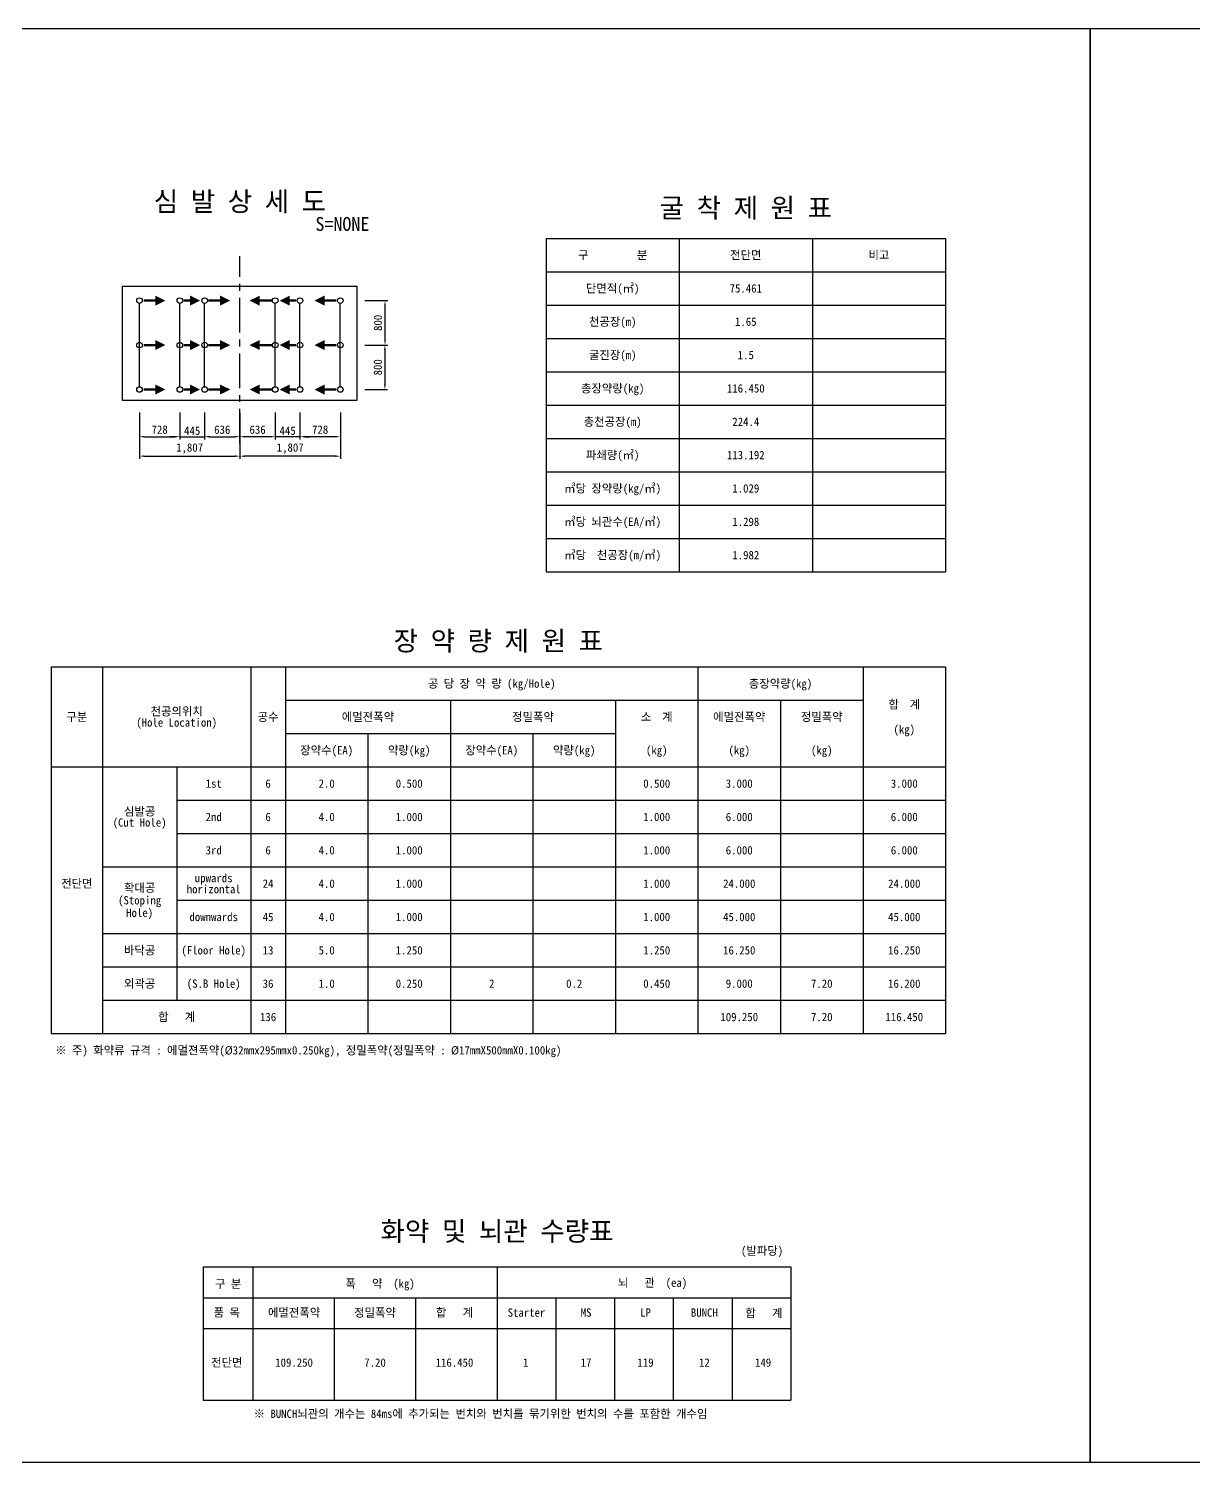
# Model space of a CAD drawing. Header units: millimetres. Extents: x -114429 to 52969, y -22900 to 28700.
# Drawn here: x -17851 to 3110, y 2900 to 28700 of the extents above; entities that cross this region are included whole.
import ezdxf
from ezdxf.enums import TextEntityAlignment as Align

# ---------------------------------------------------------------- set-up
doc = ezdxf.new("R2010")
doc.units = ezdxf.units.MM
doc.header["$LTSCALE"] = 500
doc.header["$PDMODE"] = 1
doc.linetypes.add('A-CENTR01', pattern=[2, 1.25, -0.25, 0.25, -0.25])
for name, color, linetype in [('CS-BLST', 4, 'Continuous'), ('CS-BLST-LIN1', 2, 'Continuous'), ('CS-CNTL', 1, 'A-CENTR01'), ('CS-DIMS', 1, 'Continuous'), ('CS-MISC', 2, 'Continuous'), ('CS-SYMB', 2, 'Continuous'), ('CS-TABL-LIN1', 4, 'Continuous'), ('CS-TABL-LIN2', 1, 'Continuous'), ('CS-TABL-TEX1', 6, 'Continuous'), ('CS-TABL-TEX2', 3, 'Continuous'), ('CS-TEX1', 6, 'Continuous'), ('CS-TEXT', 3, 'Continuous'), ('CX-PAPR', 2, 'Continuous')]:
    doc.layers.add(name, color=color, linetype=linetype)
doc.styles.get("Standard").update_dxf_attribs({"font": ''})
doc.styles.add('굴림체', font='')
doc.styles.get('Standard').set_extended_font_data('GulimChe')
doc.styles.get('굴림체').set_extended_font_data('GulimChe')
doc.dimstyles.new('DIM01-50', dxfattribs={"dimscale": 50, "dimtxt": 3, "dimasz": 1.8, "dimexe": 1, "dimexo": 1, "dimgap": 1, "dimtad": 1, "dimdec": 0, "dimzin": 9, "dimdsep": 46, "dimlunit": 6, "dimtxsty": '굴림체', "dimcen": 2.5, "dimclrt": 3, "dimadec": 4, "dimazin": 0, "dimtfac": 1, "dimtdec": 0, "dimtmove": 2, "dimatfit": 3, "dimfxl": 1, "dimtolj": 1, "dimtzin": 0, "dimarcsym": 0})

# ---------------------------------------------------------------- blocks, each defined once
blk = doc.blocks.new('*D487')
at = {"layer": 'CS-DIMS', "color": 0, "lineweight": -2, "transparency": 16777216}
for p, q in [((-11801, 23006), (-11390, 23006)), ((-11440, 22916), (-11440, 22296)), ((-11803, 22206), (-11390, 22206))]:
    blk.add_line(p, q, dxfattribs=at)
at = {"layer": 'CS-DIMS', "color": 0, "transparency": 16777216}
for points in [[(-11455, 22916), (-11425, 22916), (-11440, 23006)], [(-11455, 22296), (-11425, 22296), (-11440, 22206)]]:
    blk.add_solid(points, dxfattribs=at)
at = {"layer": 'Defpoints', "color": 0, "transparency": 16777216}
for p in [(-11851, 23006), (-11853, 22206), (-11440, 22206)]:
    blk.add_point(p, dxfattribs=at)
at = {"layer": 'CS-DIMS', "color": 3, "transparency": 16777216, "insert": (-11567, 22606), "char_height": 150, "attachment_point": 5, "rotation": 90, "style": '굴림체'}
blk.add_mtext('\\A1;800', dxfattribs=at)
blk = doc.blocks.new('*D488')
at = {"layer": 'CS-DIMS', "color": 0, "lineweight": -2, "transparency": 16777216}
for p, q in [((-11799, 23806), (-11388, 23806)), ((-11438, 23716), (-11438, 23096)), ((-11801, 23006), (-11388, 23006))]:
    blk.add_line(p, q, dxfattribs=at)
at = {"layer": 'CS-DIMS', "color": 0, "transparency": 16777216}
for points in [[(-11453, 23716), (-11423, 23716), (-11438, 23806)], [(-11453, 23096), (-11423, 23096), (-11438, 23006)]]:
    blk.add_solid(points, dxfattribs=at)
at = {"layer": 'Defpoints', "color": 0, "transparency": 16777216}
for p in [(-11849, 23806), (-11851, 23006), (-11438, 23006)]:
    blk.add_point(p, dxfattribs=at)
at = {"layer": 'CS-DIMS', "color": 3, "transparency": 16777216, "insert": (-11565, 23406), "char_height": 150, "attachment_point": 5, "rotation": 90, "style": '굴림체'}
blk.add_mtext('\\A1;800', dxfattribs=at)
blk = doc.blocks.new('*D489')
at = {"layer": 'CS-DIMS', "color": 0, "lineweight": -2, "transparency": 16777216}
for p, q in [((-14685, 21792), (-14685, 21307)), ((-14049, 21792), (-14049, 21307)), ((-14595, 21357), (-14139, 21357))]:
    blk.add_line(p, q, dxfattribs=at)
at = {"layer": 'CS-DIMS', "color": 0, "transparency": 16777216}
for points in [[(-14595, 21372), (-14595, 21342), (-14685, 21357)], [(-14139, 21372), (-14139, 21342), (-14049, 21357)]]:
    blk.add_solid(points, dxfattribs=at)
at = {"layer": 'Defpoints', "color": 0, "transparency": 16777216}
for p in [(-14685, 21842), (-14049, 21842), (-14049, 21357)]:
    blk.add_point(p, dxfattribs=at)
at = {"layer": 'CS-DIMS', "color": 3, "transparency": 16777216, "insert": (-14367, 21483), "char_height": 150, "attachment_point": 5, "style": '굴림체'}
blk.add_mtext('\\A1;636', dxfattribs=at)
blk = doc.blocks.new('*D490')
at = {"layer": 'CS-DIMS', "color": 0, "lineweight": -2, "transparency": 16777216}
for p, q in [((-15129, 21792), (-15129, 21307)), ((-14685, 21792), (-14685, 21307)), ((-15219, 21357), (-15309, 21357)), ((-15129, 21357), (-14685, 21357)), ((-14595, 21357), (-14505, 21357))]:
    blk.add_line(p, q, dxfattribs=at)
at = {"layer": 'CS-DIMS', "color": 0, "transparency": 16777216}
for points in [[(-15219, 21372), (-15219, 21342), (-15129, 21357)], [(-14595, 21372), (-14595, 21342), (-14685, 21357)]]:
    blk.add_solid(points, dxfattribs=at)
at = {"layer": 'Defpoints', "color": 0, "transparency": 16777216}
for p in [(-15129, 21842), (-14685, 21842), (-14685, 21357)]:
    blk.add_point(p, dxfattribs=at)
at = {"layer": 'CS-DIMS', "color": 3, "transparency": 16777216, "insert": (-14908, 21464), "char_height": 150, "attachment_point": 5, "style": '굴림체'}
blk.add_mtext('\\A1;445', dxfattribs=at)
blk = doc.blocks.new('*D491')
at = {"layer": 'CS-DIMS', "color": 0, "lineweight": -2, "transparency": 16777216}
for p, q in [((-15857, 21792), (-15857, 21307)), ((-15129, 21792), (-15129, 21307)), ((-15767, 21357), (-15219, 21357))]:
    blk.add_line(p, q, dxfattribs=at)
at = {"layer": 'CS-DIMS', "color": 0, "transparency": 16777216}
for points in [[(-15767, 21372), (-15767, 21342), (-15857, 21357)], [(-15219, 21372), (-15219, 21342), (-15129, 21357)]]:
    blk.add_solid(points, dxfattribs=at)
at = {"layer": 'Defpoints', "color": 0, "transparency": 16777216}
for p in [(-15857, 21842), (-15129, 21842), (-15129, 21357)]:
    blk.add_point(p, dxfattribs=at)
at = {"layer": 'CS-DIMS', "color": 3, "transparency": 16777216, "insert": (-15493, 21484), "char_height": 150, "attachment_point": 5, "style": '굴림체'}
blk.add_mtext('\\A1;728', dxfattribs=at)
blk = doc.blocks.new('*D492')
at = {"layer": 'CS-DIMS', "color": 0, "lineweight": -2, "transparency": 16777216}
for p, q in [((-15857, 21792), (-15857, 20957)), ((-14050, 21792), (-14050, 20957)), ((-15767, 21007), (-14140, 21007))]:
    blk.add_line(p, q, dxfattribs=at)
at = {"layer": 'CS-DIMS', "color": 0, "transparency": 16777216}
for points in [[(-15767, 21022), (-15767, 20992), (-15857, 21007)], [(-14140, 21022), (-14140, 20992), (-14050, 21007)]]:
    blk.add_solid(points, dxfattribs=at)
at = {"layer": 'Defpoints', "color": 0, "transparency": 16777216}
for p in [(-15857, 21842), (-14050, 21842), (-14050, 21007)]:
    blk.add_point(p, dxfattribs=at)
at = {"layer": 'CS-DIMS', "color": 3, "transparency": 16777216, "insert": (-14954, 21143), "char_height": 150, "attachment_point": 5, "style": '굴림체'}
blk.add_mtext('\\A1;1,807', dxfattribs=at)
blk = doc.blocks.new('*D473')
at = {"layer": 'CS-DIMS', "color": 0, "lineweight": -2, "transparency": 16777216}
for p, q in [((-14049, 21792), (-14049, 21307)), ((-13413, 21792), (-13413, 21307)), ((-13503, 21357), (-13959, 21357))]:
    blk.add_line(p, q, dxfattribs=at)
at = {"layer": 'CS-DIMS', "color": 0, "transparency": 16777216}
for points in [[(-13959, 21372), (-13959, 21342), (-14049, 21357)], [(-13503, 21372), (-13503, 21342), (-13413, 21357)]]:
    blk.add_solid(points, dxfattribs=at)
at = {"layer": 'Defpoints', "color": 0, "transparency": 16777216}
for p in [(-14049, 21842), (-13413, 21842), (-14049, 21357)]:
    blk.add_point(p, dxfattribs=at)
at = {"layer": 'CS-DIMS', "color": 3, "transparency": 16777216, "insert": (-13731, 21483), "char_height": 150, "attachment_point": 5, "style": '굴림체'}
blk.add_mtext('\\A1;636', dxfattribs=at)
blk = doc.blocks.new('*D474')
at = {"layer": 'CS-DIMS', "color": 0, "lineweight": -2, "transparency": 16777216}
for p, q in [((-13413, 21792), (-13413, 21307)), ((-12969, 21792), (-12969, 21307)), ((-13503, 21357), (-13593, 21357)), ((-12969, 21357), (-13413, 21357)), ((-12879, 21357), (-12789, 21357))]:
    blk.add_line(p, q, dxfattribs=at)
at = {"layer": 'CS-DIMS', "color": 0, "transparency": 16777216}
for points in [[(-13503, 21372), (-13503, 21342), (-13413, 21357)], [(-12879, 21372), (-12879, 21342), (-12969, 21357)]]:
    blk.add_solid(points, dxfattribs=at)
at = {"layer": 'Defpoints', "color": 0, "transparency": 16777216}
for p in [(-13413, 21842), (-12969, 21842), (-13413, 21357)]:
    blk.add_point(p, dxfattribs=at)
at = {"layer": 'CS-DIMS', "color": 3, "transparency": 16777216, "insert": (-13190, 21464), "char_height": 150, "attachment_point": 5, "style": '굴림체'}
blk.add_mtext('\\A1;445', dxfattribs=at)
blk = doc.blocks.new('*D475')
at = {"layer": 'CS-DIMS', "color": 0, "lineweight": -2, "transparency": 16777216}
for p, q in [((-12969, 21792), (-12969, 21307)), ((-12241, 21792), (-12241, 21307)), ((-12331, 21357), (-12879, 21357))]:
    blk.add_line(p, q, dxfattribs=at)
at = {"layer": 'CS-DIMS', "color": 0, "transparency": 16777216}
for points in [[(-12879, 21372), (-12879, 21342), (-12969, 21357)], [(-12331, 21372), (-12331, 21342), (-12241, 21357)]]:
    blk.add_solid(points, dxfattribs=at)
at = {"layer": 'Defpoints', "color": 0, "transparency": 16777216}
for p in [(-12969, 21842), (-12241, 21842), (-12969, 21357)]:
    blk.add_point(p, dxfattribs=at)
at = {"layer": 'CS-DIMS', "color": 3, "transparency": 16777216, "insert": (-12605, 21484), "char_height": 150, "attachment_point": 5, "style": '굴림체'}
blk.add_mtext('\\A1;728', dxfattribs=at)
blk = doc.blocks.new('*D476')
at = {"layer": 'CS-DIMS', "color": 0, "lineweight": -2, "transparency": 16777216}
for p, q in [((-14048, 21792), (-14048, 20957)), ((-12241, 21792), (-12241, 20957)), ((-12331, 21007), (-13958, 21007))]:
    blk.add_line(p, q, dxfattribs=at)
at = {"layer": 'CS-DIMS', "color": 0, "transparency": 16777216}
for points in [[(-13958, 21022), (-13958, 20992), (-14048, 21007)], [(-12331, 21022), (-12331, 20992), (-12241, 21007)]]:
    blk.add_solid(points, dxfattribs=at)
at = {"layer": 'Defpoints', "color": 0, "transparency": 16777216}
for p in [(-14048, 21842), (-12241, 21842), (-14048, 21007)]:
    blk.add_point(p, dxfattribs=at)
at = {"layer": 'CS-DIMS', "color": 3, "transparency": 16777216, "insert": (-13144, 21143), "char_height": 150, "attachment_point": 5, "style": '굴림체'}
blk.add_mtext('\\A1;1,807', dxfattribs=at)

msp = doc.modelspace()

# ---------------------------------------------------------------- linework, layer by layer
at = {"layer": 'CS-BLST'}
for centre in [(-15856.2, 23806.3), (-15129.3, 23806.3), (-14684.6, 23806.3), (-13413.5, 23806.3), (-12968.7, 23806.3), (-12241.9, 23806.3), (-15856.2, 23006.3), (-15129.3, 23006.3), (-14684.6, 23006.3), (-13413.5, 23006.3), (-12968.7, 23006.3), (-12241.9, 23006.3), (-15856.2, 22206.3), (-15129.3, 22206.3), (-14684.6, 22206.3), (-13413.5, 22206.3), (-12968.7, 22206.3), (-12241.9, 22206.3)]:
    msp.add_circle(centre, 50, dxfattribs=at)
at = {"layer": 'CS-BLST-LIN1'}
for points in [[(-15856.2, 22256.3), (-15856.2, 23756.3)], [(-15129.3, 22256.3), (-15129.3, 23756.3)], [(-14684.6, 22256.3), (-14684.6, 23756.3)], [(-13413.5, 22256.3), (-13413.5, 23756.3)], [(-12968.7, 22256.3), (-12968.7, 23756.3)], [(-12241.9, 22256.3), (-12241.9, 23756.3)]]:
    msp.add_lwpolyline(points, dxfattribs=at)
at = {"layer": 'CS-CNTL'}
msp.add_line((-14049, 21232.3), (-14049, 24603.3), dxfattribs=at)
at = {"layer": 'CS-MISC'}
msp.add_lwpolyline([(-16161.8, 24064.4), (-11946, 24064.4), (-11946, 22009.5), (-16161.8, 22009.5)], close=True, dxfattribs=at)
at = {"layer": 'CS-SYMB', "const_width": 40}
for points in [[(-15783.4, 23806.3), (-15476.9, 23806.3)], [(-15058.6, 23806.3), (-14850.1, 23806.3)], [(-14619.7, 23806.3), (-14308, 23806.3)], [(-13478.4, 23806.3), (-13790.1, 23806.3)], [(-13039.5, 23806.3), (-13248, 23806.3)], [(-12314.7, 23806.3), (-12621.2, 23806.3)], [(-15783.4, 23006.3), (-15476.9, 23006.3)], [(-15058.6, 23006.3), (-14850.1, 23006.3)], [(-14619.7, 23006.3), (-14308, 23006.3)], [(-13478.4, 23006.3), (-13790.1, 23006.3)], [(-13039.5, 23006.3), (-13248, 23006.3)], [(-12314.7, 23006.3), (-12621.2, 23006.3)], [(-15783.4, 22206.3), (-15476.9, 22206.3)], [(-15058.6, 22206.3), (-14850.1, 22206.3)], [(-14619.7, 22206.3), (-14308, 22206.3)], [(-13478.4, 22206.3), (-13790.1, 22206.3)], [(-13039.5, 22206.3), (-13248, 22206.3)], [(-12314.7, 22206.3), (-12621.2, 22206.3)]]:
    msp.add_lwpolyline(points, dxfattribs=at)
at = {"layer": 'CS-SYMB'}
for points in [[(-15391.7, 23806.3, 0, 180, 0), (-15571.7, 23806.3, 180, 180, 0)], [(-14765, 23806.3, 0, 180, 0), (-14945, 23806.3, 180, 180, 0)], [(-14222.8, 23806.3, 0, 180, 0), (-14405.5, 23806.3, 180, 180, 0)], [(-13875.3, 23806.3, 0, 180, 0), (-13692.6, 23806.3, 180, 180, 0)], [(-13333.1, 23806.3, 0, 180, 0), (-13153.1, 23806.3, 180, 180, 0)], [(-12706.4, 23806.3, 0, 180, 0), (-12526.4, 23806.3, 180, 180, 0)], [(-15391.7, 23006.3, 0, 180, 0), (-15571.7, 23006.3, 180, 180, 0)], [(-14765, 23006.3, 0, 180, 0), (-14945, 23006.3, 180, 180, 0)], [(-14222.8, 23006.3, 0, 180, 0), (-14405.5, 23006.3, 180, 180, 0)], [(-13875.3, 23006.3, 0, 180, 0), (-13692.6, 23006.3, 180, 180, 0)], [(-13333.1, 23006.3, 0, 180, 0), (-13153.1, 23006.3, 180, 180, 0)], [(-12706.4, 23006.3, 0, 180, 0), (-12526.4, 23006.3, 180, 180, 0)], [(-15391.7, 22206.3, 0, 180, 0), (-15571.7, 22206.3, 180, 180, 0)], [(-14765, 22206.3, 0, 180, 0), (-14945, 22206.3, 180, 180, 0)], [(-14222.8, 22206.3, 0, 180, 0), (-14405.5, 22206.3, 180, 180, 0)], [(-13875.3, 22206.3, 0, 180, 0), (-13692.6, 22206.3, 180, 180, 0)], [(-13333.1, 22206.3, 0, 180, 0), (-13153.1, 22206.3, 180, 180, 0)], [(-12706.4, 22206.3, 0, 180, 0), (-12526.4, 22206.3, 180, 180, 0)]]:
    msp.add_lwpolyline(points, format="xyseb", dxfattribs=at)
at = {"layer": 'CS-TABL-LIN1'}
for p, q in [((-8538.6, 24926.8), (-8538.6, 18926.8)), ((-8538.6, 24926.8), (-1350.6, 24926.8)), ((-6142.6, 24926.8), (-6142.6, 18926.8)), ((-1350.6, 24926.8), (-1350.6, 18926.8)), ((-8538.6, 24326.8), (-1350.6, 24326.8)), ((-8538.6, 18926.8), (-1350.6, 18926.8)), ((-17447.9, 17214.6), (-17447.9, 10614.6)), ((-17447.9, 17214.6), (-1349.9, 17214.6)), ((-13853.9, 17214.6), (-13853.9, 10614.6)), ((-1349.9, 17214.6), (-1349.9, 10614.6)), ((-17447.9, 15414.6), (-1349.9, 15414.6)), ((-17447.9, 10614.6), (-1349.9, 10614.6)), ((-14709, 6416.4), (-4134.5, 6416.4)), ((-14709, 5309.4), (-4134.5, 5309.4)), ((-14709, 4016.4), (-4134.5, 4016.4))]:
    msp.add_line(p, q, dxfattribs=at)
for points in [[(-14709, 6416.4), (-14709, 4016.4)], [(-13814, 6416.4), (-13814, 4016.4)], [(-4134.5, 6416.4), (-4134.5, 4016.4)]]:
    msp.add_lwpolyline(points, dxfattribs=at)
at = {"layer": 'CS-TABL-LIN2'}
for p, q in [((-3746.6, 24926.8), (-3746.6, 18926.8)), ((-8538.6, 23726.8), (-1350.6, 23726.8)), ((-8538.6, 23126.8), (-1350.6, 23126.8)), ((-8538.6, 22526.8), (-1350.6, 22526.8)), ((-8538.6, 21926.8), (-1350.6, 21926.8)), ((-8538.6, 21326.8), (-1350.6, 21326.8)), ((-8538.6, 20726.8), (-1350.6, 20726.8)), ((-8538.6, 20126.8), (-1350.6, 20126.8)), ((-8538.6, 19526.8), (-1350.6, 19526.8)), ((-16519.9, 17214.6), (-16519.9, 10614.6)), ((-13229.9, 17214.6), (-13229.9, 10614.6)), ((-5804.9, 17214.6), (-5804.9, 10614.6)), ((-2834.9, 17214.6), (-2834.9, 10614.6)), ((-13229.9, 16614.6), (-2834.9, 16614.6)), ((-10259.9, 16614.6), (-10259.9, 10614.6)), ((-7289.9, 16614.6), (-7289.9, 10614.6)), ((-4319.9, 16614.6), (-4319.9, 10614.6)), ((-13229.9, 16014.6), (-7289.9, 16014.6)), ((-11744.9, 16014.6), (-11744.9, 10614.6)), ((-8774.9, 16014.6), (-8774.9, 10614.6)), ((-15186.9, 15414.6), (-15186.9, 11214.6)), ((-15186.9, 14814.6), (-1349.9, 14814.6)), ((-15186.9, 14214.6), (-1349.9, 14214.6)), ((-16519.9, 13614.6), (-1349.9, 13614.6)), ((-15186.9, 13014.6), (-1349.9, 13014.6)), ((-16519.9, 12414.6), (-1349.9, 12414.6)), ((-16519.9, 11814.6), (-1349.9, 11814.6)), ((-16519.9, 11214.6), (-1349.9, 11214.6)), ((-14709, 5862.2), (-4134.5, 5862.2))]:
    msp.add_line(p, q, dxfattribs=at)
for points in [[(-9421.5, 6416.4), (-9421.5, 4016.4)], [(-12350, 5862.2), (-12350, 4016.4)], [(-10886, 5862.2), (-10886, 4016.4)], [(-8364, 5862.2), (-8364, 4016.4)], [(-7306.5, 5862.2), (-7306.5, 4016.4)], [(-6249, 5862.2), (-6249, 4016.4)], [(-5191.5, 5862.2), (-5191.5, 4016.4)]]:
    msp.add_lwpolyline(points, dxfattribs=at)
at = {"layer": 'CX-PAPR'}
for points in [[(-38550, 2900), (1250, 2900), (1250, 28700), (-38550, 28700)], [(1250, 2900), (41050, 2900), (41050, 28700), (1250, 28700)]]:
    msp.add_lwpolyline(points, close=True, dxfattribs=at)

# ---------------------------------------------------------------- texts
at = {"layer": 'CS-TABL-TEX1'}
for s, p in [('구         분', (-7340.6, 24626.8)), ('전단면', (-4944.6, 24626.8)), ('비고', (-2548.6, 24626.8)), ('단면적(㎡)', (-7340.6, 24026.8)), ('천공장(m)', (-7340.6, 23426.8)), ('굴진장(m)', (-7340.6, 22826.8)), ('총장약량(kg)', (-7340.6, 22226.8)), ('총천공장(m)', (-7340.6, 21626.8)), ('파쇄량(㎥)', (-7340.6, 21026.8)), ('㎥당 장약량(kg/㎥)', (-7340.6, 20426.8)), ('㎥당 뇌관수(EA/㎥)', (-7340.6, 19826.8)), ('㎥당  천공장(m/㎥)', (-7340.6, 19226.8)), ('공 당 장 약 량 (kg/Hole)', (-9517.4, 16914.6)), ('총장약량(kg)', (-4319.9, 16914.6)), ('합  계', (-2092.4, 16539.6)), ('구분', (-16983.9, 16314.6)), ('(Hole Location)', (-15186.9, 16214.6)), ('천공의위치', (-15186.9, 16414.6)), ('공수', (-13541.9, 16314.6)), ('에멀젼폭약', (-11744.9, 16314.6)), ('정밀폭약', (-8774.9, 16314.6)), ('소  계', (-6547.4, 16314.6)), ('에멀젼폭약', (-5062.4, 16314.6)), ('정밀폭약', (-3577.4, 16314.6)), ('(kg)', (-2092.4, 16089.6)), ('장약수(EA)', (-12487.4, 15714.6)), ('약량(kg)', (-11002.4, 15714.6)), ('장약수(EA)', (-9517.4, 15714.6)), ('약량(kg)', (-8032.4, 15714.6)), ('(kg)', (-6547.4, 15714.6)), ('(kg)', (-5062.4, 15714.6)), ('(kg)', (-3577.4, 15714.6)), ('1st', (-14520.4, 15114.6)), ('심발공', (-15853.4, 14614.6)), ('(Cut Hole)', (-15853.4, 14414.6)), ('2nd', (-14520.4, 14514.6)), ('3rd', (-14520.4, 13914.6)), ('upwards', (-14520.4, 13414.6)), ('전단면', (-16983.9, 13314.6)), ('확대공', (-15853.4, 13239.6)), ('horizontal', (-14520.4, 13214.6)), ('(Stoping', (-15853.4, 13014.6)), ('Hole)', (-15853.4, 12789.6)), ('downwards', (-14520.4, 12714.6)), ('바닥공', (-15853.4, 12114.6)), ('(Floor Hole)', (-14520.4, 12114.6)), ('외곽공', (-15853.4, 11514.6)), ('(S.B Hole)', (-14520.4, 11514.6)), ('합   계', (-15186.9, 10914.6))]:
    msp.add_text(s, height=150, dxfattribs=at).set_placement(p, align=Align.MIDDLE_CENTER)
for s, p in [('구 분', (-14259.5, 6037.6)), ('폭   약  (kg)', (-11526.6, 6042)), ('뇌   관  (ea)', (-6623.4, 6057.4)), ('품 목', (-14285.1, 5520.2)), ('에멀젼폭약', (-13074.2, 5520.2)), ('정밀폭약', (-11617.2, 5520.2)), ('합   계', (-10187.3, 5520.2)), ('합   계', (-4619.6, 5510.3)), ('Starter', (-8891.2, 5520.2)), ('MS', (-7818.7, 5520.2)), ('LP', (-6749, 5520.2)), ('BUNCH', (-5690.3, 5520.2)), ('전단면', (-14285.1, 4620.5))]:
    msp.add_text(s, height=150, dxfattribs=at).set_placement(p, align=Align.CENTER)
at = {"layer": 'CS-TABL-TEX2', "style": '굴림체'}
for s, p in [('75.461', (-4944.6, 24026.8)), ('1.65', (-4944.6, 23426.8)), ('1.5', (-4944.6, 22826.8)), ('116.450', (-4944.6, 22226.8)), ('224.4', (-4944.6, 21626.8)), ('113.192', (-4944.6, 21026.8)), ('1.029', (-4944.6, 20426.8)), ('1.298', (-4944.6, 19826.8)), ('1.982', (-4944.6, 19226.8)), ('6', (-13541.9, 15114.6)), ('2.0', (-12487.4, 15114.6)), ('0.500', (-11002.4, 15114.6)), ('0.500', (-6547.4, 15114.6)), ('3.000', (-5062.4, 15114.6)), ('3.000', (-2092.4, 15114.6)), ('6', (-13541.9, 14514.6)), ('4.0', (-12487.4, 14514.6)), ('1.000', (-11002.4, 14514.6)), ('1.000', (-6547.4, 14514.6)), ('6.000', (-5062.4, 14514.6)), ('6.000', (-2092.4, 14514.6)), ('6', (-13541.9, 13914.6)), ('4.0', (-12487.4, 13914.6)), ('1.000', (-11002.4, 13914.6)), ('1.000', (-6547.4, 13914.6)), ('6.000', (-5062.4, 13914.6)), ('6.000', (-2092.4, 13914.6)), ('24', (-13541.9, 13314.6)), ('4.0', (-12487.4, 13314.6)), ('1.000', (-11002.4, 13314.6)), ('1.000', (-6547.4, 13314.6)), ('24.000', (-5062.4, 13314.6)), ('24.000', (-2092.4, 13314.6)), ('45', (-13541.9, 12714.6)), ('4.0', (-12487.4, 12714.6)), ('1.000', (-11002.4, 12714.6)), ('1.000', (-6547.4, 12714.6)), ('45.000', (-5062.4, 12714.6)), ('45.000', (-2092.4, 12714.6)), ('13', (-13541.9, 12114.6)), ('5.0', (-12487.4, 12114.6)), ('1.250', (-11002.4, 12114.6)), ('1.250', (-6547.4, 12114.6)), ('16.250', (-5062.4, 12114.6)), ('16.250', (-2092.4, 12114.6)), ('36', (-13541.9, 11514.6)), ('1.0', (-12487.4, 11514.6)), ('0.250', (-11002.4, 11514.6)), ('2', (-9517.4, 11514.6)), ('0.2', (-8032.4, 11514.6)), ('0.450', (-6547.4, 11514.6)), ('9.000', (-5062.4, 11514.6)), ('7.20', (-3577.4, 11514.6)), ('16.200', (-2092.4, 11514.6)), ('136', (-13541.9, 10914.6)), ('109.250', (-5062.4, 10914.6)), ('7.20', (-3577.4, 10914.6)), ('116.450', (-2092.4, 10914.6)), ('(발파당)', (-4651.9, 6707.8))]:
    msp.add_text(s, height=150, dxfattribs=at).set_placement(p, align=Align.MIDDLE_CENTER)
msp.add_text('※ 주) 화약류 규격 : 에멀젼폭약(Ø32mmx295mmx0.250kg), 정밀폭약(정밀폭약 : Ø17mmX500mmX0.100kg)', height=150, dxfattribs=at).set_placement((-17372.9, 10314.6), align=Align.MIDDLE_LEFT)
for s, p in [('109.250', (-13074.2, 4620.5)), ('7.20', (-11617.2, 4620.5)), ('116.450', (-10187.3, 4620.5)), ('1', (-8906.4, 4620.5)), ('17', (-7818.7, 4620.5)), ('119', (-6749, 4620.5)), ('12', (-5690.3, 4620.5)), ('149', (-4633.3, 4620.5)), ('※ BUNCH뇌관의 개수는 84ms에 추가되는 번치와 번치를 묶기위한 번치의 수를 포함한 개수임 ', (-9670.4, 3699.6))]:
    msp.add_text(s, height=150, dxfattribs=at).set_placement(p, align=Align.CENTER)
at = {"layer": 'CS-TEX1', "style": '굴림체'}
for s, p in [('심 발 상 세 도', (-14049, 25595.4)), ('굴 착 제 원 표', (-4944.6, 25478.9)), ('장 약 량 제 원 표', (-9398.9, 17686.7)), ('화약 및 뇌관 수량표', (-9421.8, 7064.1))]:
    msp.add_text(s, height=350, dxfattribs=at).set_placement(p, align=Align.MIDDLE)
at = {"layer": 'CS-TEXT', "style": '굴림체'}
msp.add_text('S=NONE', height=250, dxfattribs=at).set_placement((-12689.5, 25060.6))

# ---------------------------------------------------------------- dimensions: what is measured, and where the dimension line sits
at = {"layer": 'CS-DIMS'}
for base, p1, p2, angle, picture, middle in [((-11437.9, 23006.3), (-11848.9, 23806.3), (-11850.9, 23006.3), 90, '*D488', (-11564.6, 23406.3)), ((-11439.9, 22206.3), (-11850.9, 23006.3), (-11852.9, 22206.3), 90, '*D487', (-11566.6, 22606.3)), ((-14049.0479, 21356.7261), (-13413.4836, 21842.4456), (-14049.0479, 21842.4456), 180, '*D473', (-13731.2658, 21483.4215)), ((-14048, 21006.8), (-12240.9, 21842.4), (-14048, 21842.4), 180, '*D476', (-13144.4, 21143)), ((-12968.7, 21356.7), (-12240.9, 21842.4), (-12968.7, 21842.4), 180, '*D475', (-12604.8, 21483.6))]:
    dim = msp.add_linear_dim(base=base, p1=p1, p2=p2, angle=angle, dimstyle='DIM01-50', dxfattribs=at)
    dim.commit()
    dim.dimension.update_dxf_attribs({"geometry": picture, "text_midpoint": middle})
for base, p1, p2, picture, middle in [((-15129.3, 21356.7), (-15857.2, 21842.4), (-15129.3, 21842.4), '*D491', (-15493.3, 21483.6)), ((-14050.1, 21006.8), (-15857.2, 21842.4), (-14050.1, 21842.4), '*D492', (-14953.7, 21143)), ((-14049, 21356.7), (-14684.6, 21842.4), (-14049, 21842.4), '*D489', (-14366.8, 21483.4))]:
    dim = msp.add_linear_dim(base=base, p1=p1, p2=p2, dimstyle='DIM01-50', dxfattribs=at)
    dim.commit()
    dim.dimension.update_dxf_attribs({"geometry": picture, "text_midpoint": middle})
dim = msp.add_linear_dim(base=(-14684.6, 21356.7), p1=(-15129.3, 21842.4), p2=(-14684.6, 21842.4), dimstyle='DIM01-50', dxfattribs=at)
dim.commit()
dim.dimension.update_dxf_attribs({"geometry": '*D490', "text_midpoint": (-14908.4, 21464), "dimtype": 160})
dim = msp.add_linear_dim(base=(-13413.5, 21356.7), p1=(-12968.7, 21842.4), p2=(-13413.5, 21842.4), angle=180, dimstyle='DIM01-50', dxfattribs=at)
dim.commit()
dim.dimension.update_dxf_attribs({"geometry": '*D474', "text_midpoint": (-13189.7, 21464), "dimtype": 160})

doc.saveas('drawing.dxf')
